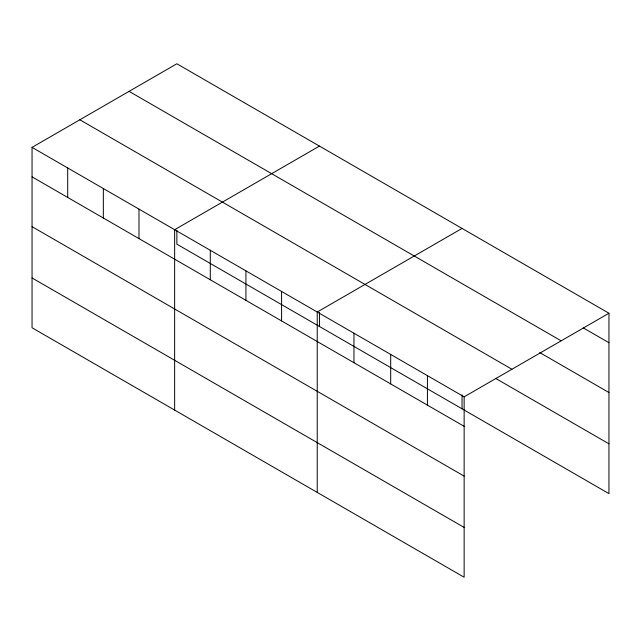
<?xml version="1.0" encoding="UTF-8"?>
<svg xmlns="http://www.w3.org/2000/svg" width="641" height="641" viewBox="0 0 641 641"><rect width="100%" height="100%" fill="white"/><g stroke="black" fill="none" stroke-linecap="round" stroke-linejoin="round"><path stroke-width="0.96" d="M32.05 147.374L464.14 396.843L464.14 577.229L32.05 327.759L32.05 147.374L176.86 63.771L608.95 313.241L608.95 493.626L176.86 244.157L176.86 230.215M319.45 146.092L174.64 229.702L174.64 410.088M462.041 228.42L317.231 312.023L317.231 492.408M464.14 396.843L608.95 313.241M583.326 327.936L608.95 342.727M129.073 91.359L561.163 340.828M539.762 352.582L608.95 392.524M79.837 119.787L511.927 369.256M496.206 378.735L608.95 443.828M32.05 176.86L464.14 426.329M32.05 226.658L464.14 476.127M32.05 277.962L464.14 527.431M462.041 394.864L462.041 408.806M427.419 375.634L427.419 405.128M390.69 354.433L390.69 383.919M353.96 333.232L353.96 362.718M319.45 312.536L319.45 326.485M281.583 291.439L281.583 320.933M245.936 270.863L245.936 300.349M210.288 250.278L210.288 279.772M138.993 209.118L138.993 238.604M103.345 188.534L103.345 218.028M67.698 167.958L67.698 197.444"/></g></svg>
